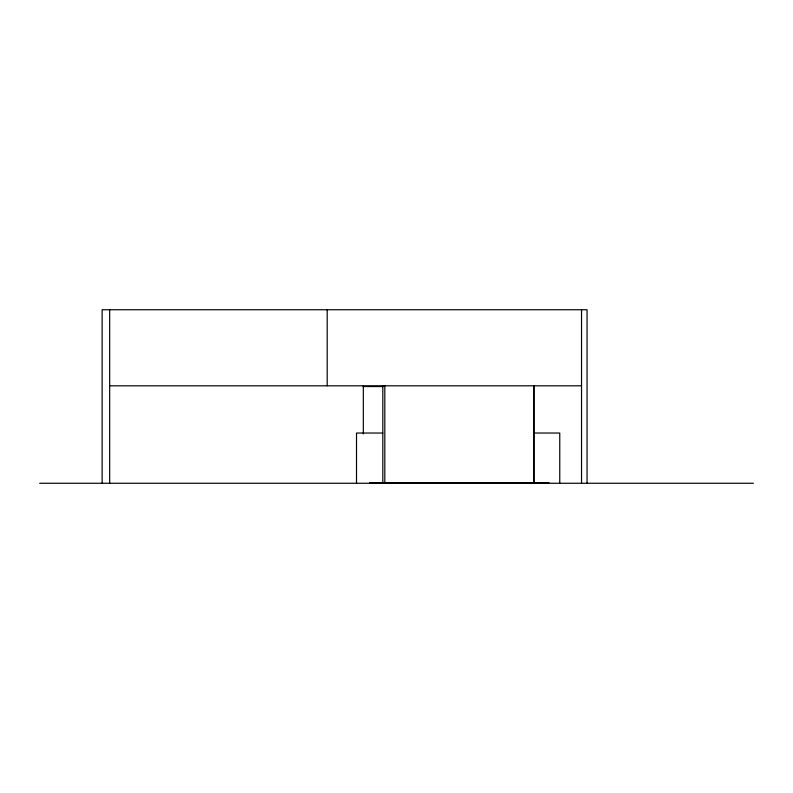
<?xml version="1.0" encoding="UTF-8"?>
<svg xmlns="http://www.w3.org/2000/svg" width="793" height="793" viewBox="0 0 793 793"><rect width="100%" height="100%" fill="white"/><g stroke="black" fill="none" stroke-linecap="round" stroke-linejoin="round"><path stroke-width="1.19" d="M109.672 385.804L581.537 385.804M363.313 386.548L382.811 386.548M382.811 433.037L356.513 433.037L356.513 483.264M533.828 433.037L559.759 433.037L559.759 483.264M369.508 482.759L548.974 482.759M39.65 483.264L753.35 483.264M587.058 483.264L587.058 309.736L102.138 309.736L102.138 483.264M581.537 309.736L581.537 483.264M533.907 385.804L533.907 483.264M533.828 385.804L533.828 483.264M384.813 483.264L384.813 385.824L382.811 385.824L382.811 483.264M363.313 385.804L363.313 433.92M327.202 309.736L327.202 385.804M109.672 309.736L109.672 483.264"/></g></svg>
